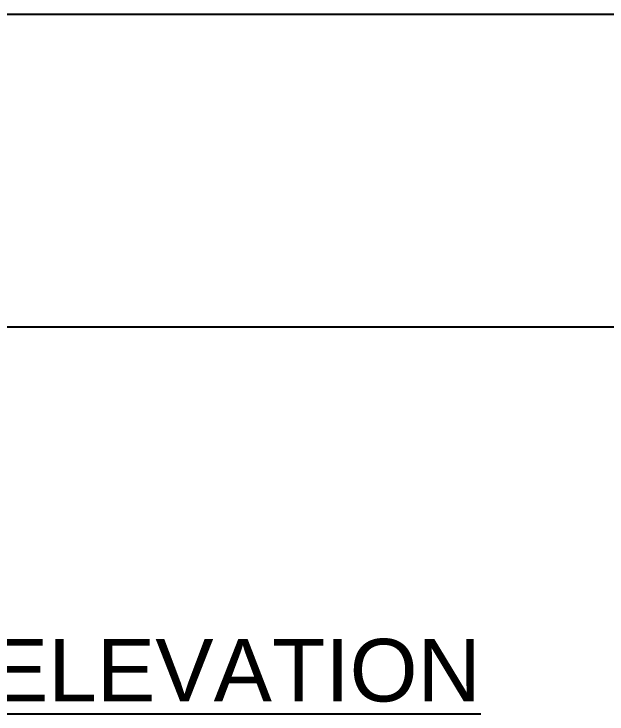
# Model space of a CAD drawing. Header units: inches. Extents: x -73 to 182, y -44 to 88.
# Drawn here: x 114.05 to 136.78, y -25.59 to 1.25 of the extents above; entities that cross this region are included whole.
import ezdxf

# ---------------------------------------------------------------- set-up
doc = ezdxf.new("R2010")
doc.units = ezdxf.units.IN
doc.header["$LTSCALE"] = 0.3
doc.header["$MEASUREMENT"] = 0
for name, color, linetype in [('-Dimensions', 7, 'Continuous'), ('Lines & Shapes', 7, 'Continuous'), ('Text', 7, 'Continuous')]:
    doc.layers.add(name, color=color, linetype=linetype)
doc.styles.add('Annotative', font='arial.ttf')
doc.styles.get("Standard").update_dxf_attribs({"font": 'arial.ttf'})
doc.dimstyles.new('Annotative', dxfattribs={"dimscale": 0, "dimtxt": 0.18, "dimasz": 0.18, "dimexe": 0.18, "dimexo": 0.0625, "dimgap": 0.09, "dimtad": 0, "dimtih": 1, "dimtoh": 1, "dimdec": 4, "dimzin": 0, "dimdsep": 46, "dimtxsty": 'Standard', "dimcen": 0.09, "dimadec": 0, "dimazin": 0, "dimtfac": 1, "dimtdec": 4, "dimtofl": 0, "dimtmove": 0, "dimatfit": 3, "dimfxl": 1, "dimtolj": 1, "dimtzin": 0, "dimarcsym": 0})

# ---------------------------------------------------------------- blocks, each defined once
blk = doc.blocks.new('*D27')
at = {"layer": '-Dimensions', "color": 0, "lineweight": -2, "transparency": 16777216}
for p, q in [((104.25, 0.962), (104.25, -11.63)), ((176.25, 0.962), (176.25, -11.63)), ((105.13, -10.75), (175.37, -10.75))]:
    blk.add_line(p, q, dxfattribs=at)
at = {"layer": '-Dimensions', "color": 0, "lineweight": 9, "transparency": 16777216}
for points in [[(105.13, -10.603), (105.13, -10.897), (104.25, -10.75)], [(175.37, -10.603), (175.37, -10.897), (176.25, -10.75)]]:
    blk.add_solid(points, dxfattribs=at)
at = {"layer": 'Defpoints', "color": 0, "lineweight": 9, "transparency": 16777216}
for p in [(104.25, 1.25), (176.25, 1.25), (176.25, -10.75)]:
    blk.add_point(p, dxfattribs=at)
at = {"layer": '-Dimensions', "color": 0, "transparency": 16777216, "insert": (140.25, -12.844), "char_height": 1.28, "attachment_point": 5}
blk.add_mtext("\\A1;6'", dxfattribs=at)

msp = doc.modelspace()

# ---------------------------------------------------------------- linework, layer by layer
at = {"layer": 'Lines & Shapes'}
msp.add_lwpolyline([(98.25, 1.25), (182.25, 1.25)], dxfattribs=at)

# ---------------------------------------------------------------- texts
at = {"layer": 'Text', "insert": (104.375, -22.71), "char_height": 2.4, "width": 30.89826, "attachment_point": 1, "style": 'Annotative'}
msp.add_mtext('{\\LSIDE ELEVATION}', dxfattribs=at)

# ---------------------------------------------------------------- dimensions: what is measured, and where the dimension line sits
at = {"layer": '-Dimensions'}
dim = msp.add_linear_dim(base=(176.25, -10.75), p1=(104.25, 1.25), p2=(176.25, 1.25), dimstyle='Annotative', override={"dimscale": 0, "dimtxt": 0.08, "dimasz": 0.055, "dimexe": 0.055, "dimexo": 0.018, "dimtad": 2, "dimtih": 0, "dimtoh": 0, "dimdec": 0, "dimlunit": 4, "dimtdec": 0, "dimtix": 0, "dimtofl": 0, "dimtmove": 0, "dimatfit": 3, "dimfrac": 2}, dxfattribs=at)
dim.commit()
dim.dimension.update_dxf_attribs({"geometry": '*D27', "text_midpoint": (140.25, -12.844)})

doc.saveas('drawing.dxf')
